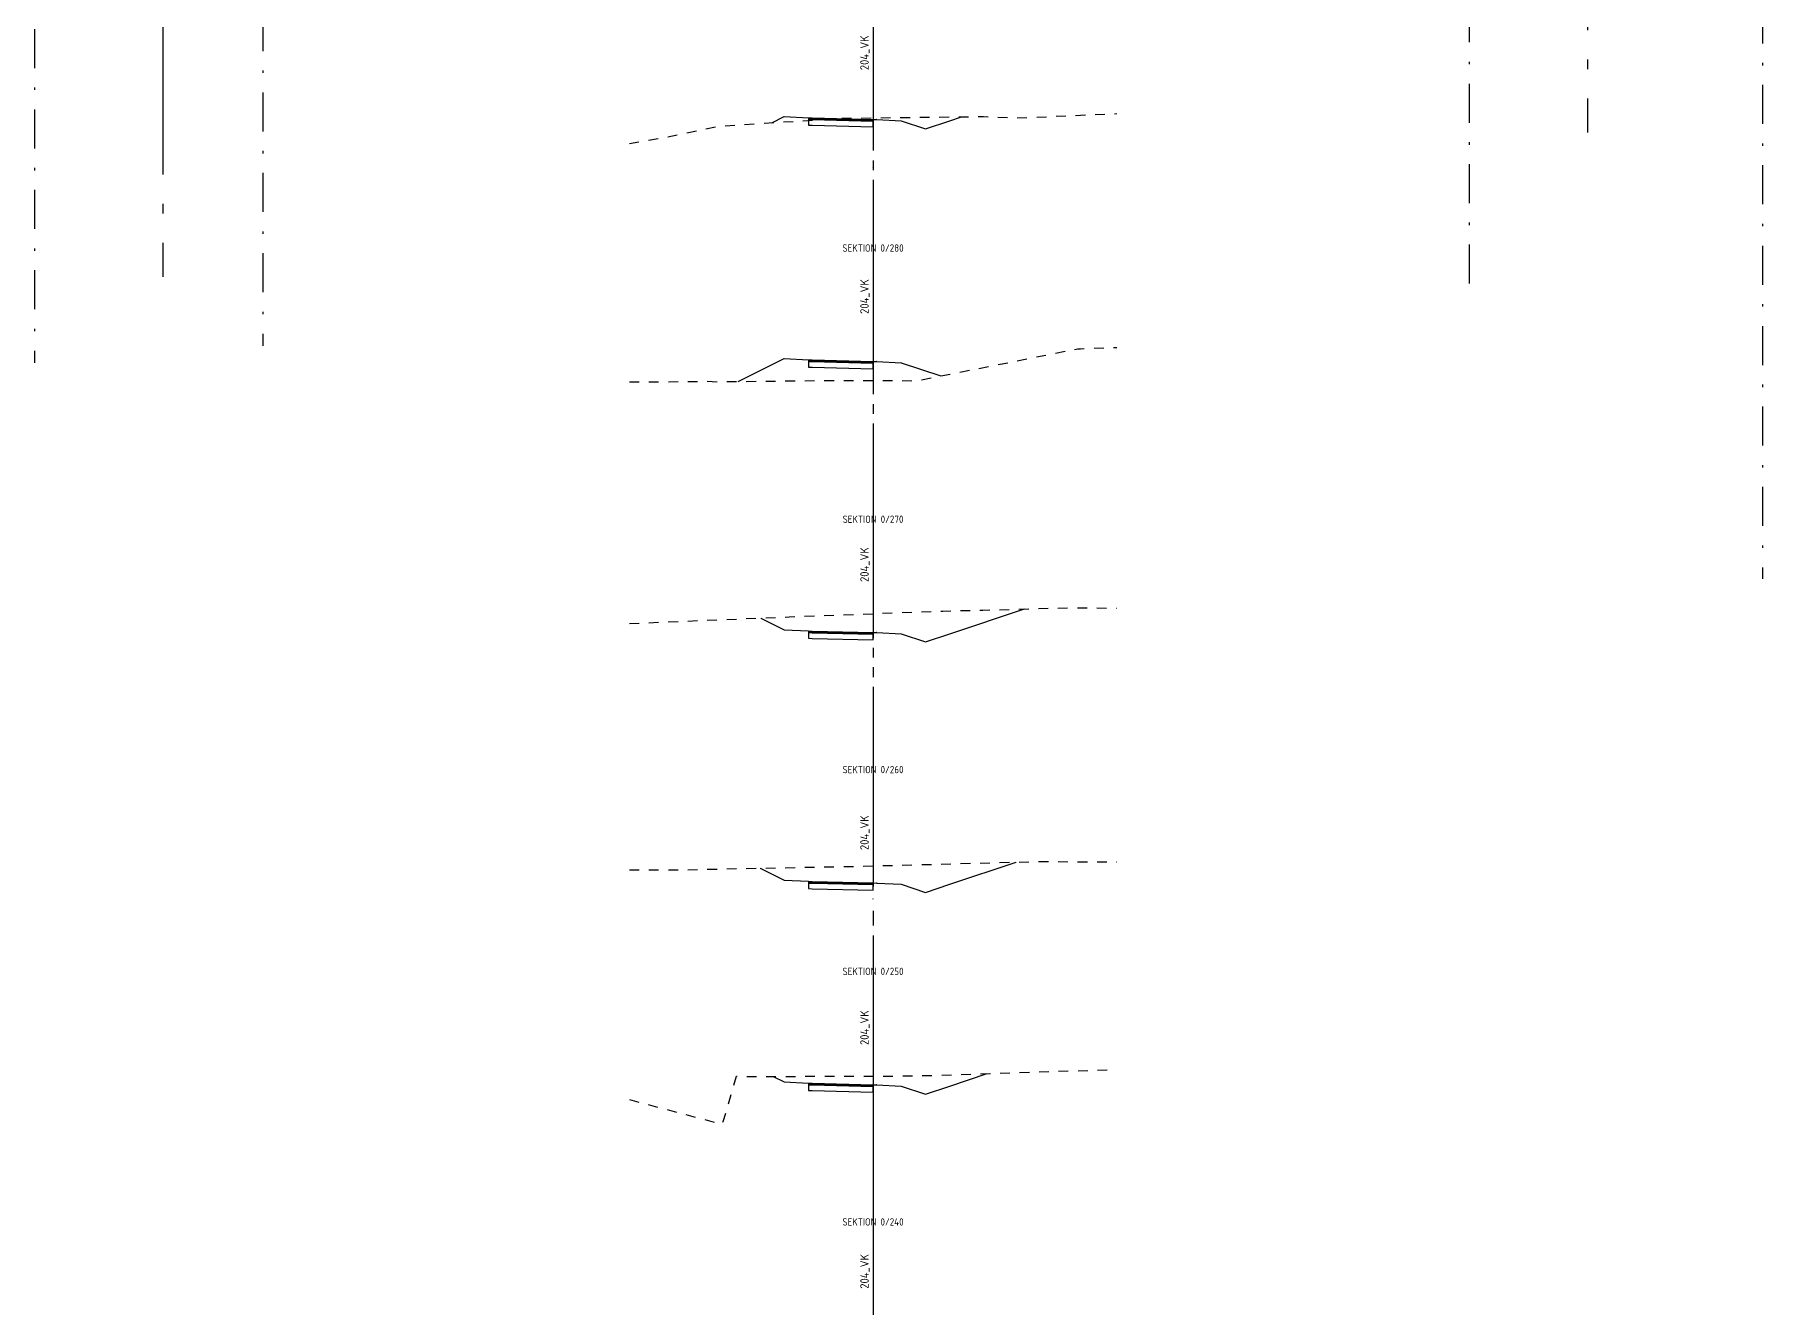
# Model space of a CAD drawing. Header units: metres. Extents: x 117388 to 118308, y 6148643 to 6149172.
# Drawn here: x 117781.8 to 117852.7, y 6148908.5 to 6148960.7 of the extents above; entities that cross this region are included whole.
import ezdxf
from ezdxf.enums import TextEntityAlignment as Align

# ---------------------------------------------------------------- set-up
doc = ezdxf.new("R2010")
doc.units = ezdxf.units.M
doc.header["$LTSCALE"] = 0.4
for name, pattern in [('CENTRUMLINJE', [27, 20, -3, 1, -3]), ('DASHDOT', [8, 4, -2, 0, -2]), ('DASHED_1', [2, 1, -1])]:
    doc.linetypes.add(name, pattern=pattern)
for name, color, linetype in [('05_FASTIGHGR', 7, 'DASHDOT'), ('M-37-CL', 1, 'CENTRUMLINJE'), ('M-37-CL_Txt', 1, 'CONTINUOUS'), ('M-37-Mark', 9, 'DASHED_1'), ('M-37-OB_B1', 4, 'CONTINUOUS'), ('M-37-OB_B2', 4, 'CONTINUOUS'), ('M-37-OB_Bi1', 4, 'CONTINUOUS'), ('M-37-OB_Bi2', 4, 'CONTINUOUS'), ('M-37-SektNr', 3, 'CONTINUOUS'), ('M-37-Vag-Overyta', 3, 'CONTINUOUS'), ('M-37-Vag-Slitlager', 4, 'CONTINUOUS'), ('Road_LayerForCsGenerator', 7, 'CONTINUOUS'), ('T19202X', 7, 'CONTINUOUS')]:
    doc.layers.add(name, color=color, linetype=linetype)
doc.layers.add('Non-PlotDot', color=7, linetype='CONTINUOUS', plot=False)
doc.styles.add('P_ISO_30', font='ISO', dxfattribs={"height": 3})

msp = doc.modelspace()

# ---------------------------------------------------------------- linework, layer by layer
at = {"layer": '05_FASTIGHGR'}
for p, q in [((117840.662, 6149060.998), (117840.662, 6148950.347)), ((117852.692, 6149060.952), (117852.692, 6148938.377)), ((117791.146, 6149060.641), (117791.146, 6148947.94)), ((117781.78, 6149059.943), (117781.78, 6148947.243))]:
    msp.add_line(p, q, dxfattribs=at)
at = {"layer": 'M-37-CL'}
for p, q in [((117845.512, 6148979.691), (117845.512, 6148956.691)), ((117816.19, 6148974.755), (117816.19, 6148951.755)), ((117787.046, 6148973.775), (117787.046, 6148950.775)), ((117816.19, 6148964.755), (117816.19, 6148941.755)), ((117816.19, 6148954.755), (117816.19, 6148931.755)), ((117816.19, 6148944.755), (117816.19, 6148921.755)), ((117816.19, 6148933.755), (117816.19, 6148910.755)), ((117816.19, 6148923.755), (117816.19, 6148900.755)), ((117816.19, 6148915.755), (117816.19, 6148892.755))]:
    msp.add_line(p, q, dxfattribs=at)
at = {"layer": 'M-37-Mark', "flags": 128}
for points in [[(117806.19, 6148956.24), (117807.408, 6148956.453), (117809.921, 6148956.963), (117814.905, 6148957.282), (117816.19, 6148957.298), (117820.72, 6148957.352), (117822.072, 6148957.292), (117822.777, 6148957.323), (117826.19, 6148957.473)], [(117806.19, 6148946.461), (117808.594, 6148946.48), (117809.29, 6148946.492), (117809.796, 6148946.471), (117813.058, 6148946.508), (117814.296, 6148946.522), (117816.19, 6148946.521), (117816.697, 6148946.521), (117817.963, 6148946.51), (117824.589, 6148947.822), (117824.702, 6148947.826), (117824.98, 6148947.835), (117826.19, 6148947.875)], [(117806.19, 6148936.55), (117808.576, 6148936.651), (117812.752, 6148936.823), (117816.19, 6148936.954), (117819.052, 6148937.063), (117820.701, 6148937.1), (117824.195, 6148937.196), (117824.42, 6148937.202), (117826.19, 6148937.181)], [(117806.19, 6148926.449), (117806.701, 6148926.446), (117808.198, 6148926.439), (117809.654, 6148926.474), (117815.563, 6148926.589), (117816.19, 6148926.605), (117816.236, 6148926.607), (117823.003, 6148926.785), (117826.19, 6148926.768)], [(117806.19, 6148917.016), (117809.979, 6148916.015), (117810.042, 6148916.119), (117810.593, 6148917.981), (117810.682, 6148917.96), (117811.263, 6148917.963), (117814.982, 6148917.978), (117816.19, 6148917.982), (117817.849, 6148917.987), (117823.621, 6148918.175), (117826.19, 6148918.244)]]:
    msp.add_lwpolyline(points, dxfattribs=at)
at = {"layer": 'M-37-OB_B1', "flags": 128}
for points in [[(117812.54, 6148957.351), (117812.54, 6148957.351), (117813.54, 6148957.301), (117813.54, 6148957.231), (117813.69, 6148957.227), (117816.19, 6148957.164), (117816.19, 6148957.204)], [(117812.54, 6148947.423), (117812.54, 6148947.423), (117813.54, 6148947.373), (117813.54, 6148947.303), (117813.69, 6148947.3), (117816.19, 6148947.237), (117816.19, 6148947.277)], [(117812.54, 6148936.296), (117813.54, 6148936.246), (117813.54, 6148936.176), (117813.69, 6148936.172), (117816.19, 6148936.11), (117816.19, 6148936.15)], [(117812.54, 6148926.023), (117813.54, 6148925.973), (117813.54, 6148925.903), (117813.69, 6148925.899), (117816.19, 6148925.837), (117816.19, 6148925.877)], [(117812.54, 6148917.743), (117813.54, 6148917.693), (117813.54, 6148917.623), (117813.69, 6148917.619), (117816.19, 6148917.557), (117816.19, 6148917.597)]]:
    msp.add_lwpolyline(points, dxfattribs=at)
at = {"layer": 'M-37-OB_B2', "flags": 128}
for points in [[(117812.54, 6148957.351), (117812.54, 6148957.351), (117813.54, 6148957.301), (117813.54, 6148957.001), (117813.69, 6148956.997), (117816.19, 6148956.934), (117816.19, 6148957.164)], [(117812.54, 6148947.423), (117812.54, 6148947.423), (117813.54, 6148947.373), (117813.54, 6148947.073), (117813.69, 6148947.07), (117816.19, 6148947.007), (117816.19, 6148947.237)], [(117812.54, 6148936.296), (117813.54, 6148936.246), (117813.54, 6148935.946), (117813.69, 6148935.942), (117816.19, 6148935.88), (117816.19, 6148936.11)], [(117812.54, 6148926.023), (117813.54, 6148925.973), (117813.54, 6148925.673), (117813.69, 6148925.669), (117816.19, 6148925.607), (117816.19, 6148925.837)], [(117812.54, 6148917.743), (117813.54, 6148917.693), (117813.54, 6148917.393), (117813.69, 6148917.389), (117816.19, 6148917.327), (117816.19, 6148917.557)]]:
    msp.add_lwpolyline(points, dxfattribs=at)
at = {"layer": 'M-37-OB_Bi1', "flags": 128}
for points in [[(117812.54, 6148957.351), (117812.54, 6148957.351), (117813.54, 6148957.301), (117813.54, 6148957.271), (117813.69, 6148957.267), (117816.19, 6148957.204), (117816.19, 6148957.234)], [(117812.54, 6148947.423), (117812.54, 6148947.423), (117813.54, 6148947.373), (117813.54, 6148947.343), (117813.69, 6148947.34), (117816.19, 6148947.277), (117816.19, 6148947.307)], [(117812.54, 6148936.296), (117813.54, 6148936.246), (117813.54, 6148936.216), (117813.69, 6148936.212), (117816.19, 6148936.15), (117816.19, 6148936.18)], [(117812.54, 6148926.023), (117813.54, 6148925.973), (117813.54, 6148925.943), (117813.69, 6148925.939), (117816.19, 6148925.877), (117816.19, 6148925.907)], [(117812.54, 6148917.743), (117813.54, 6148917.693), (117813.54, 6148917.663), (117813.69, 6148917.659), (117816.19, 6148917.597), (117816.19, 6148917.627)]]:
    msp.add_lwpolyline(points, dxfattribs=at)
at = {"layer": 'M-37-OB_Bi2', "flags": 128}
for points in [[(117812.54, 6148957.351), (117812.54, 6148957.351), (117813.54, 6148957.301), (117813.54, 6148957.271), (117813.69, 6148957.267), (117816.19, 6148957.204), (117816.19, 6148957.234)], [(117812.54, 6148947.423), (117812.54, 6148947.423), (117813.54, 6148947.373), (117813.54, 6148947.343), (117813.69, 6148947.34), (117816.19, 6148947.277), (117816.19, 6148947.307)], [(117812.54, 6148936.296), (117813.54, 6148936.246), (117813.54, 6148936.216), (117813.69, 6148936.212), (117816.19, 6148936.15), (117816.19, 6148936.18)], [(117812.54, 6148926.023), (117813.54, 6148925.973), (117813.54, 6148925.943), (117813.69, 6148925.939), (117816.19, 6148925.877), (117816.19, 6148925.907)], [(117812.54, 6148917.743), (117813.54, 6148917.693), (117813.54, 6148917.663), (117813.69, 6148917.659), (117816.19, 6148917.597), (117816.19, 6148917.627)]]:
    msp.add_lwpolyline(points, dxfattribs=at)
at = {"layer": 'M-37-Vag-Overyta', "flags": 128}
for points in [[(117812.035, 6148957.099), (117812.54, 6148957.351), (117813.54, 6148957.301), (117813.69, 6148957.297), (117816.19, 6148957.234), (117816.34, 6148957.231), (117817.34, 6148957.181), (117818.34, 6148956.848), (117819.34, 6148957.181), (117819.823, 6148957.342)], [(117810.655, 6148946.481), (117812.54, 6148947.423), (117813.54, 6148947.373), (117813.69, 6148947.37), (117816.19, 6148947.307), (117816.34, 6148947.303), (117817.34, 6148947.253), (117818.972, 6148946.71)], [(117811.582, 6148936.775), (117812.54, 6148936.296), (117813.54, 6148936.246), (117813.69, 6148936.242), (117816.19, 6148936.18), (117816.34, 6148936.176), (117817.34, 6148936.126), (117818.34, 6148935.793), (117819.34, 6148936.126), (117822.406, 6148937.147)], [(117811.563, 6148926.511), (117812.54, 6148926.023), (117813.54, 6148925.973), (117813.69, 6148925.969), (117816.19, 6148925.907), (117816.34, 6148925.903), (117817.34, 6148925.853), (117818.34, 6148925.52), (117819.34, 6148925.853), (117822.065, 6148926.761)], [(117812.093, 6148917.967), (117812.54, 6148917.743), (117813.54, 6148917.693), (117813.69, 6148917.689), (117816.19, 6148917.627), (117816.34, 6148917.623), (117817.34, 6148917.573), (117818.34, 6148917.24), (117819.34, 6148917.573), (117820.88, 6148918.086)]]:
    msp.add_lwpolyline(points, dxfattribs=at)
at = {"layer": 'M-37-Vag-Slitlager', "flags": 128}
for points in [[(117812.54, 6148957.351), (117812.54, 6148957.351), (117813.54, 6148957.301), (117813.54, 6148957.271), (117813.69, 6148957.267), (117816.19, 6148957.204), (117816.19, 6148957.234)], [(117812.54, 6148947.423), (117812.54, 6148947.423), (117813.54, 6148947.373), (117813.54, 6148947.343), (117813.69, 6148947.34), (117816.19, 6148947.277), (117816.19, 6148947.307)], [(117812.54, 6148936.296), (117813.54, 6148936.246), (117813.54, 6148936.216), (117813.69, 6148936.212), (117816.19, 6148936.15), (117816.19, 6148936.18)], [(117812.54, 6148926.023), (117813.54, 6148925.973), (117813.54, 6148925.943), (117813.69, 6148925.939), (117816.19, 6148925.877), (117816.19, 6148925.907)], [(117812.54, 6148917.743), (117813.54, 6148917.693), (117813.54, 6148917.663), (117813.69, 6148917.659), (117816.19, 6148917.597), (117816.19, 6148917.627)]]:
    msp.add_lwpolyline(points, dxfattribs=at)
at = {"layer": 'Non-PlotDot'}
for centre in [(117812.54, 6148957.351), (117813.54, 6148957.301), (117813.69, 6148957.297), (117816.19, 6148957.234), (117816.34, 6148957.231), (117817.34, 6148957.181), (117819.34, 6148957.181), (117819.823, 6148957.342), (117812.035, 6148957.099), (117818.34, 6148956.848), (117812.54, 6148947.423), (117813.54, 6148947.373), (117813.69, 6148947.37), (117816.19, 6148947.307), (117816.34, 6148947.303), (117817.34, 6148947.253), (117818.972, 6148946.71), (117810.655, 6148946.481), (117811.582, 6148936.775), (117822.406, 6148937.147), (117812.54, 6148936.296), (117813.54, 6148936.246), (117813.69, 6148936.242), (117816.19, 6148936.18), (117816.34, 6148936.176), (117817.34, 6148936.126), (117819.34, 6148936.126), (117818.34, 6148935.793), (117822.065, 6148926.761), (117811.563, 6148926.511), (117812.54, 6148926.023), (117813.54, 6148925.973), (117813.69, 6148925.969), (117816.19, 6148925.907), (117816.34, 6148925.903), (117817.34, 6148925.853), (117818.34, 6148925.52), (117819.34, 6148925.853), (117812.093, 6148917.967), (117812.54, 6148917.743), (117813.54, 6148917.693), (117813.69, 6148917.689), (117816.19, 6148917.627), (117816.34, 6148917.623), (117817.34, 6148917.573), (117819.34, 6148917.573), (117820.88, 6148918.086), (117818.34, 6148917.24)]:
    msp.add_circle(centre, 0.001, dxfattribs=at)
at = {"layer": 'Road_LayerForCsGenerator'}
for centre in [(117816.19, 6148955.255), (117816.19, 6148945.255), (117816.19, 6148935.255), (117816.19, 6148925.255), (117816.19, 6148915.255)]:
    msp.add_circle(centre, 0.001, dxfattribs=at)
at = {"layer": 'T19202X', "color": 7}
for centre in [(117816.19, 6148955.255), (117816.19, 6148945.255), (117816.19, 6148935.255), (117816.19, 6148925.255), (117816.19, 6148915.255)]:
    msp.add_circle(centre, 0.001, dxfattribs=at)

# ---------------------------------------------------------------- texts
at = {"layer": 'M-37-CL_Txt', "style": 'P_ISO_30'}
for p in [(117815.84, 6148959.255), (117815.84, 6148949.255), (117815.84, 6148938.255), (117815.84, 6148927.255), (117815.84, 6148919.255), (117815.84, 6148909.255)]:
    msp.add_text('204_VK', height=0.35, rotation=90.01167, dxfattribs=at).set_placement(p, align=Align.MIDDLE_LEFT)
at = {"layer": 'M-37-SektNr', "style": 'P_ISO_30'}
for s, p in [('SEKTION 0/280', (117816.19, 6148951.807)), ('SEKTION 0/270', (117816.19, 6148940.68)), ('SEKTION 0/260', (117816.19, 6148930.407)), ('SEKTION 0/250', (117816.19, 6148922.127)), ('SEKTION 0/240', (117816.19, 6148911.847))]:
    msp.add_text(s, height=0.3, dxfattribs=at).set_placement(p, align=Align.CENTER)

doc.saveas('drawing.dxf')
